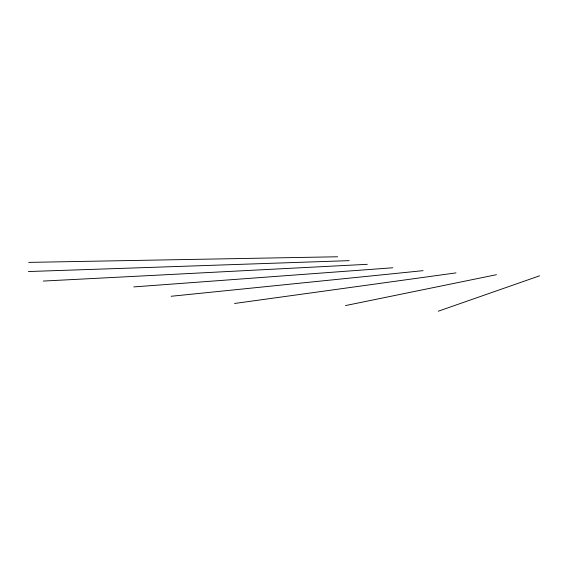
<?xml version="1.0" encoding="UTF-8"?>
<svg xmlns="http://www.w3.org/2000/svg" width="568" height="568" viewBox="0 0 568 568"><rect width="100%" height="100%" fill="white"/><g stroke="black" fill="none" stroke-linecap="round" stroke-linejoin="round"><path stroke-width="0.85" d="M438.24 311.228L539.6 275.807M345.514 305.57L496.432 274.706M234.549 303.475L455.99 272.881M171.167 296.262L423.096 270.659M133.821 286.904L392.758 267.776M43.31 281.061L367.304 264.312M28.4 271.539L349.199 260.648M28.712 262.388L337.605 256.771"/></g></svg>
